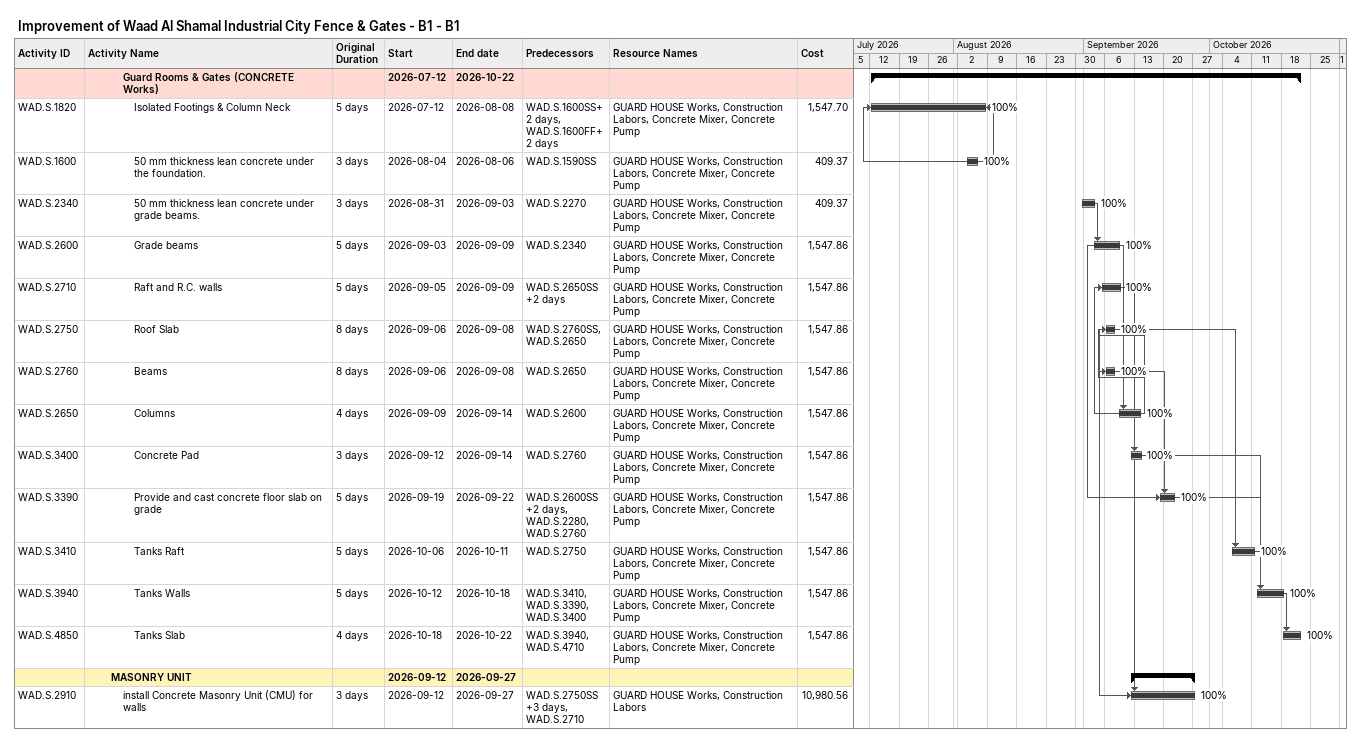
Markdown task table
Improvement of Waad Al Shamal Industrial City Fence & Gates - B1 - B1

| ID | Level | Task | Original duration | Start | Finish | Predecessors | Resources | % complete | Cost |
|---|---|---|---|---|---|---|---|---|---|
|  | 4 | **Guard Rooms & Gates (CONCRETE Works)** |  | 2026-07-12 | 2026-10-22 |  |  |  |  |
| WAD.S.1820 | 5 | Isolated Footings & Column Neck | 5d | 2026-07-12 | 2026-08-08 | WAD.S.1600SS+2d, WAD.S.1600FF+2d | GUARD HOUSE Works, Construction Labors, Concrete Mixer, Concrete Pump | 100 | 1547.70 |
| WAD.S.1600 | 5 | 50 mm thickness lean concrete under the foundation. | 3d | 2026-08-04 | 2026-08-06 | WAD.S.1590SS | GUARD HOUSE Works, Construction Labors, Concrete Mixer, Concrete Pump | 100 | 409.37 |
| WAD.S.2340 | 5 | 50 mm thickness lean concrete under grade beams. | 3d | 2026-08-31 | 2026-09-03 | WAD.S.2270 | GUARD HOUSE Works, Construction Labors, Concrete Mixer, Concrete Pump | 100 | 409.37 |
| WAD.S.2600 | 5 | Grade beams | 5d | 2026-09-03 | 2026-09-09 | WAD.S.2340 | GUARD HOUSE Works, Construction Labors, Concrete Mixer, Concrete Pump | 100 | 1547.86 |
| WAD.S.2710 | 5 | Raft and R.C. walls | 5d | 2026-09-05 | 2026-09-09 | WAD.S.2650SS+2d | GUARD HOUSE Works, Construction Labors, Concrete Mixer, Concrete Pump | 100 | 1547.86 |
| WAD.S.2750 | 5 | Roof Slab | 8d | 2026-09-06 | 2026-09-08 | WAD.S.2760SS, WAD.S.2650 | GUARD HOUSE Works, Construction Labors, Concrete Mixer, Concrete Pump | 100 | 1547.86 |
| WAD.S.2760 | 5 | Beams | 8d | 2026-09-06 | 2026-09-08 | WAD.S.2650 | GUARD HOUSE Works, Construction Labors, Concrete Mixer, Concrete Pump | 100 | 1547.86 |
| WAD.S.2650 | 5 | Columns | 4d | 2026-09-09 | 2026-09-14 | WAD.S.2600 | GUARD HOUSE Works, Construction Labors, Concrete Mixer, Concrete Pump | 100 | 1547.86 |
| WAD.S.3400 | 5 | Concrete Pad | 3d | 2026-09-12 | 2026-09-14 | WAD.S.2760 | GUARD HOUSE Works, Construction Labors, Concrete Mixer, Concrete Pump | 100 | 1547.86 |
| WAD.S.3390 | 5 | Provide and cast concrete floor slab on grade | 5d | 2026-09-19 | 2026-09-22 | WAD.S.2600SS+2d, WAD.S.2280, WAD.S.2760 | GUARD HOUSE Works, Construction Labors, Concrete Mixer, Concrete Pump | 100 | 1547.86 |
| WAD.S.3410 | 5 | Tanks Raft | 5d | 2026-10-06 | 2026-10-11 | WAD.S.2750 | GUARD HOUSE Works, Construction Labors, Concrete Mixer, Concrete Pump | 100 | 1547.86 |
| WAD.S.3940 | 5 | Tanks Walls | 5d | 2026-10-12 | 2026-10-18 | WAD.S.3410, WAD.S.3390, WAD.S.3400 | GUARD HOUSE Works, Construction Labors, Concrete Mixer, Concrete Pump | 100 | 1547.86 |
| WAD.S.4850 | 5 | Tanks Slab | 4d | 2026-10-18 | 2026-10-22 | WAD.S.3940, WAD.S.4710 | GUARD HOUSE Works, Construction Labors, Concrete Mixer, Concrete Pump | 100 | 1547.86 |
|  | 3 | **MASONRY UNIT** |  | 2026-09-12 | 2026-09-27 |  |  |  |  |
| WAD.S.2910 | 4 | install Concrete Masonry Unit (CMU) for walls | 3d | 2026-09-12 | 2026-09-27 | WAD.S.2750SS+3d, WAD.S.2710 | GUARD HOUSE Works, Construction Labors | 100 | 10980.56 |
